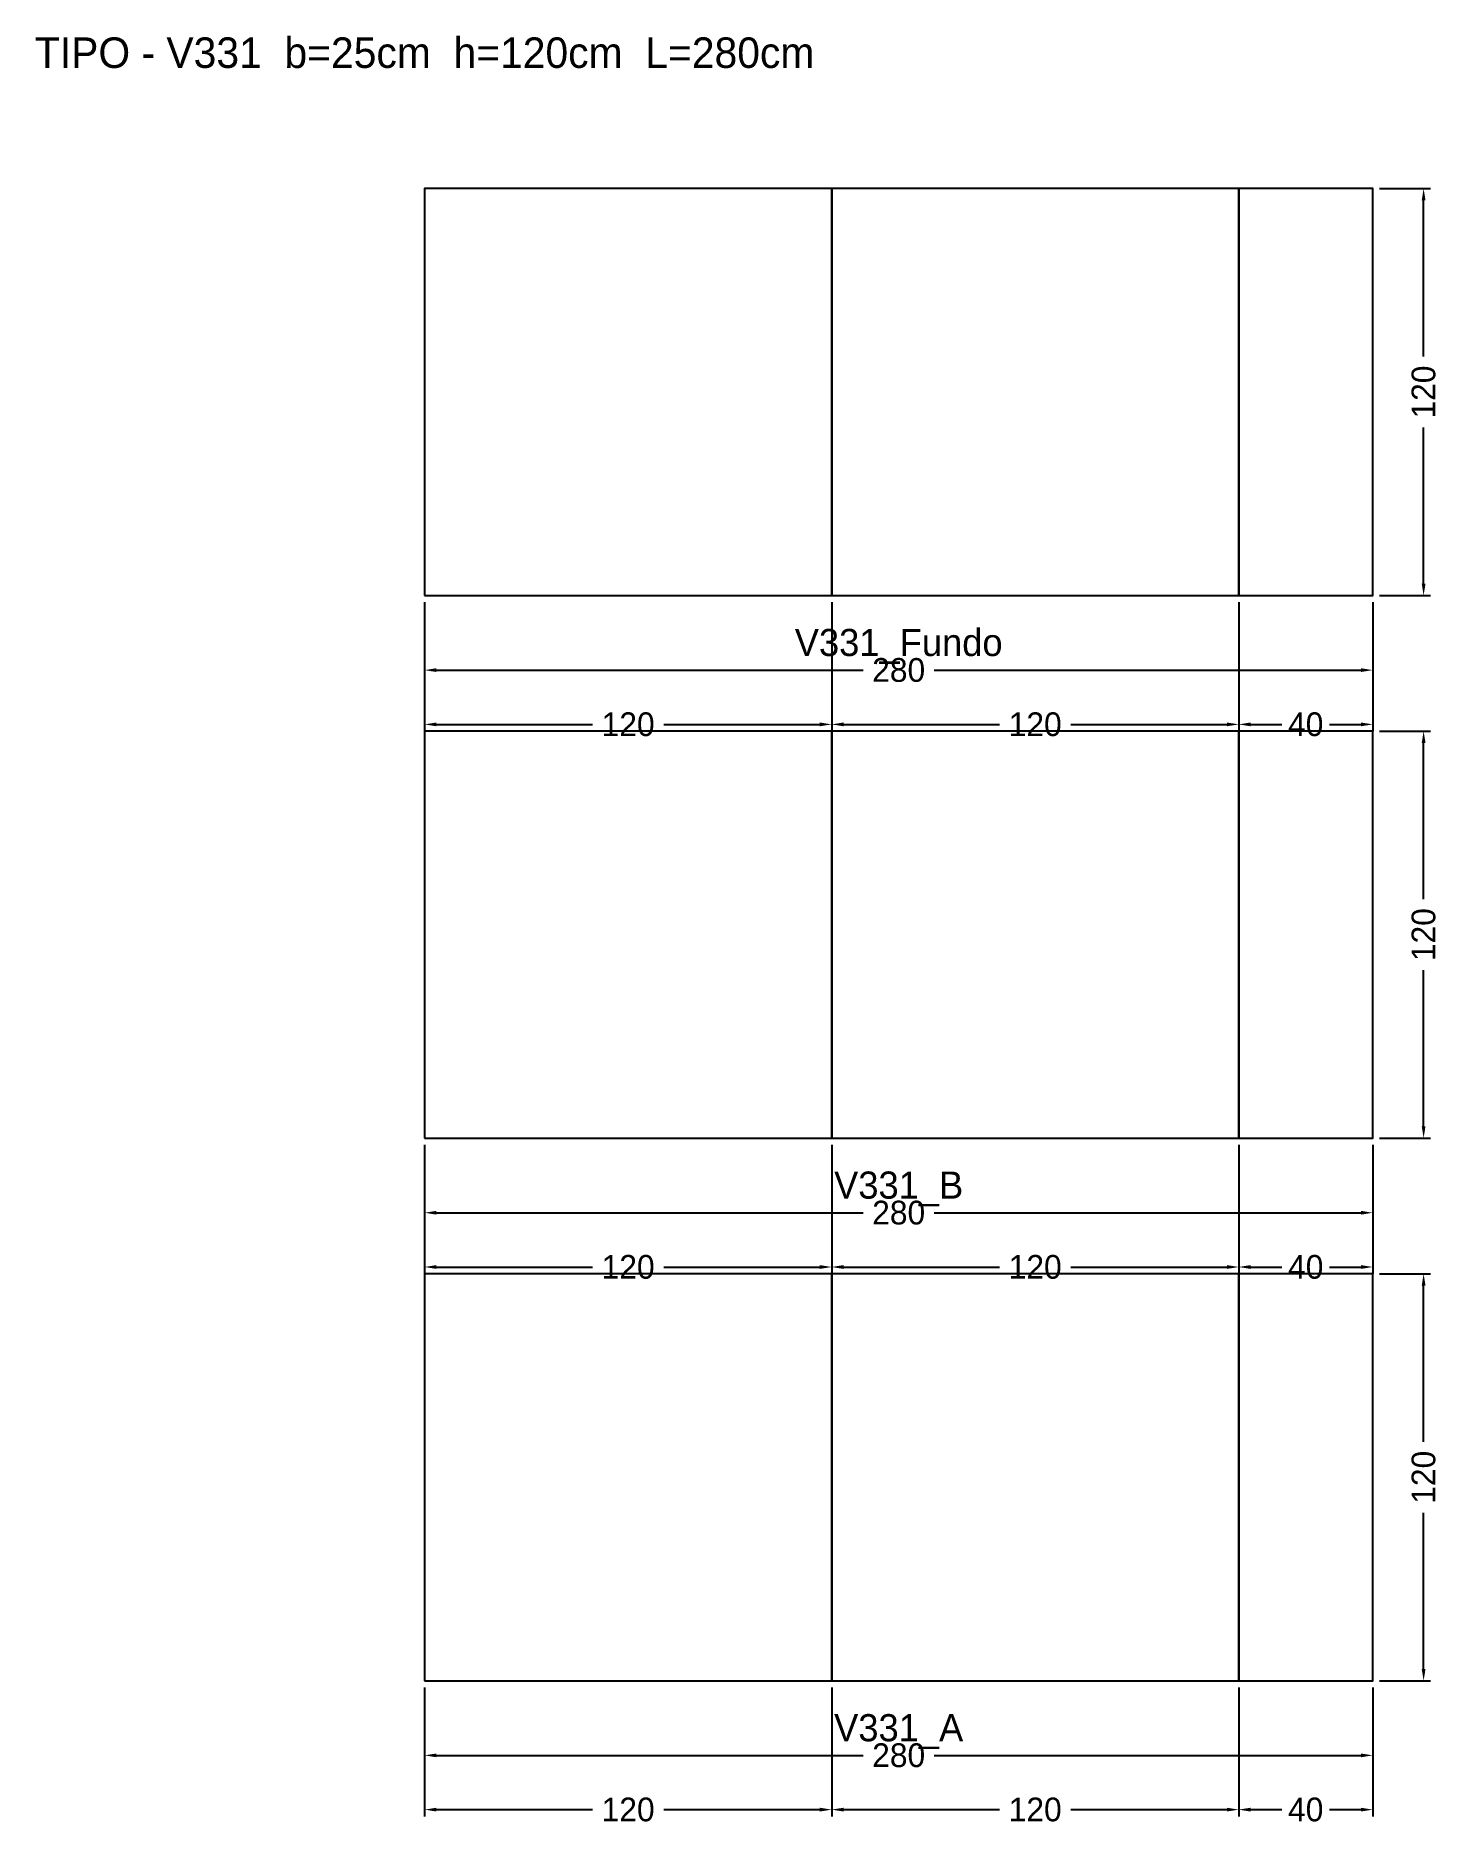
# Model space of a CAD drawing. Header units: metres. Extents: x -115 to 299, y -43 to 485.
import ezdxf

# ---------------------------------------------------------------- set-up
doc = ezdxf.new("R2010")
doc.units = ezdxf.units.M
for name, color, linetype in [('COTA', 3, 'Continuous'), ('NOMENCLATURA', 2, 'Continuous'), ('Paineis', 7, 'Continuous'), ('Texto Secao', 2, 'Continuous')]:
    doc.layers.add(name, color=color, linetype=linetype)
doc.dimstyles.new('COTA_VIG', dxfattribs={"dimtxt": 7, "dimasz": 3.5, "dimexe": 2, "dimexo": 2, "dimgap": 1.5, "dimtad": 1, "dimdec": 1, "dimcen": 2.5, "dimclrd": 3, "dimclre": 3, "dimclrt": 3, "dimazin": 3, "dimtfac": 1, "dimtmove": 0, "dimatfit": 3})

# ---------------------------------------------------------------- blocks, each defined once
blk = doc.blocks.new('_CLOSEDFILLED')
at = {"color": 0, "linetype": 'BYBLOCK'}
blk.add_solid([(-1, 0.16), (0, 0), (-1, -0.16)], dxfattribs=at)
blk = doc.blocks.new('*D1')
at = {"color": 3}
for p, q in [((0, -2), (0, -24)), ((279.5, -2), (279.5, -24)), ((3.5, -22), (129.25, -22)), ((150.25, -22), (276, -22))]:
    blk.add_line(p, q, dxfattribs=at)
at = {"layer": 'Defpoints'}
for p in [(0, 0), (279.5, 0), (0, -22)]:
    blk.add_point(p, dxfattribs=at)
at = {"layer": 'COTA', "color": 3, "xscale": 3.5, "yscale": 3.5, "rotation": 180}
blk.add_blockref('_CLOSEDFILLED', (0, -22), dxfattribs=at)
at = {"layer": 'COTA', "color": 3, "xscale": 3.5, "yscale": 3.5}
blk.add_blockref('_CLOSEDFILLED', (279.5, -22), dxfattribs=at)
at = {"layer": 'COTA', "color": 3, "insert": (139.75, -22), "char_height": 7, "attachment_point": 5}
blk.add_mtext('280', dxfattribs=at)
blk = doc.blocks.new('*D2')
at = {"color": 3}
for p, q in [((0, -2), (0, -40)), ((120, -2), (120, -40)), ((3.5, -38), (49.5, -38)), ((70.5, -38), (116.5, -38))]:
    blk.add_line(p, q, dxfattribs=at)
at = {"layer": 'Defpoints'}
for p in [(0, 0), (120, 0), (0, -38)]:
    blk.add_point(p, dxfattribs=at)
at = {"layer": 'COTA', "color": 3, "xscale": 3.5, "yscale": 3.5, "rotation": 180}
blk.add_blockref('_CLOSEDFILLED', (0, -38), dxfattribs=at)
at = {"layer": 'COTA', "color": 3, "xscale": 3.5, "yscale": 3.5}
blk.add_blockref('_CLOSEDFILLED', (120, -38), dxfattribs=at)
at = {"layer": 'COTA', "color": 3, "insert": (60, -38), "char_height": 7, "attachment_point": 5}
blk.add_mtext('120', dxfattribs=at)
blk = doc.blocks.new('*D3')
at = {"color": 3}
for p, q in [((120, -2), (120, -40)), ((240, -2), (240, -40)), ((123.5, -38), (169.5, -38)), ((190.5, -38), (236.5, -38))]:
    blk.add_line(p, q, dxfattribs=at)
at = {"layer": 'Defpoints'}
for p in [(120, 0), (240, 0), (120, -38)]:
    blk.add_point(p, dxfattribs=at)
at = {"layer": 'COTA', "color": 3, "xscale": 3.5, "yscale": 3.5, "rotation": 180}
blk.add_blockref('_CLOSEDFILLED', (120, -38), dxfattribs=at)
at = {"layer": 'COTA', "color": 3, "xscale": 3.5, "yscale": 3.5}
blk.add_blockref('_CLOSEDFILLED', (240, -38), dxfattribs=at)
at = {"layer": 'COTA', "color": 3, "insert": (180, -38), "char_height": 7, "attachment_point": 5}
blk.add_mtext('120', dxfattribs=at)
blk = doc.blocks.new('*D4')
at = {"color": 3}
for p, q in [((240, -2), (240, -40)), ((279.5, -2), (279.5, -40)), ((243.5, -38), (252.75, -38)), ((266.75, -38), (276, -38))]:
    blk.add_line(p, q, dxfattribs=at)
at = {"layer": 'Defpoints'}
for p in [(240, 0), (279.5, 0), (240, -38)]:
    blk.add_point(p, dxfattribs=at)
at = {"layer": 'COTA', "color": 3, "xscale": 3.5, "yscale": 3.5, "rotation": 180}
blk.add_blockref('_CLOSEDFILLED', (240, -38), dxfattribs=at)
at = {"layer": 'COTA', "color": 3, "xscale": 3.5, "yscale": 3.5}
blk.add_blockref('_CLOSEDFILLED', (279.5, -38), dxfattribs=at)
at = {"layer": 'COTA', "color": 3, "insert": (259.75, -38), "char_height": 7, "attachment_point": 5}
blk.add_mtext('40', dxfattribs=at)
blk = doc.blocks.new('*D5')
at = {"color": 3}
for p, q in [((281.5, 120), (296.5, 120)), ((294.5, 70.5), (294.5, 116.5)), ((294.5, 3.5), (294.5, 49.5)), ((281.5, 0), (296.5, 0))]:
    blk.add_line(p, q, dxfattribs=at)
at = {"layer": 'Defpoints'}
for p in [(279.5, 120), (279.5, 0), (294.5, 0)]:
    blk.add_point(p, dxfattribs=at)
at = {"layer": 'COTA', "color": 3, "xscale": 3.5, "yscale": 3.5}
for p, rotation in [((294.5, 120), 90), ((294.5, 0), 270)]:
    blk.add_blockref('_CLOSEDFILLED', p, dxfattribs=dict(at, rotation=rotation))
at = {"layer": 'COTA', "color": 3, "insert": (294.5, 60), "char_height": 7, "attachment_point": 5, "rotation": 90}
blk.add_mtext('120', dxfattribs=at)
blk = doc.blocks.new('*D6')
at = {"color": 3}
for p, q in [((0, 158), (0, 136)), ((279.5, 158), (279.5, 136)), ((3.5, 138), (129.25, 138)), ((150.25, 138), (276, 138))]:
    blk.add_line(p, q, dxfattribs=at)
at = {"layer": 'Defpoints'}
for p in [(0, 160), (279.5, 160), (0, 138)]:
    blk.add_point(p, dxfattribs=at)
at = {"layer": 'COTA', "color": 3, "xscale": 3.5, "yscale": 3.5, "rotation": 180}
blk.add_blockref('_CLOSEDFILLED', (0, 138), dxfattribs=at)
at = {"layer": 'COTA', "color": 3, "xscale": 3.5, "yscale": 3.5}
blk.add_blockref('_CLOSEDFILLED', (279.5, 138), dxfattribs=at)
at = {"layer": 'COTA', "color": 3, "insert": (139.75, 138), "char_height": 7, "attachment_point": 5}
blk.add_mtext('280', dxfattribs=at)
blk = doc.blocks.new('*D7')
at = {"color": 3}
for p, q in [((0, 158), (0, 120)), ((120, 158), (120, 120)), ((3.5, 122), (49.5, 122)), ((70.5, 122), (116.5, 122))]:
    blk.add_line(p, q, dxfattribs=at)
at = {"layer": 'Defpoints'}
for p in [(0, 160), (120, 160), (0, 122)]:
    blk.add_point(p, dxfattribs=at)
at = {"layer": 'COTA', "color": 3, "xscale": 3.5, "yscale": 3.5, "rotation": 180}
blk.add_blockref('_CLOSEDFILLED', (0, 122), dxfattribs=at)
at = {"layer": 'COTA', "color": 3, "xscale": 3.5, "yscale": 3.5}
blk.add_blockref('_CLOSEDFILLED', (120, 122), dxfattribs=at)
at = {"layer": 'COTA', "color": 3, "insert": (60, 122), "char_height": 7, "attachment_point": 5}
blk.add_mtext('120', dxfattribs=at)
blk = doc.blocks.new('*D8')
at = {"color": 3}
for p, q in [((120, 158), (120, 120)), ((240, 158), (240, 120)), ((123.5, 122), (169.5, 122)), ((190.5, 122), (236.5, 122))]:
    blk.add_line(p, q, dxfattribs=at)
at = {"layer": 'Defpoints'}
for p in [(120, 160), (240, 160), (120, 122)]:
    blk.add_point(p, dxfattribs=at)
at = {"layer": 'COTA', "color": 3, "xscale": 3.5, "yscale": 3.5, "rotation": 180}
blk.add_blockref('_CLOSEDFILLED', (120, 122), dxfattribs=at)
at = {"layer": 'COTA', "color": 3, "xscale": 3.5, "yscale": 3.5}
blk.add_blockref('_CLOSEDFILLED', (240, 122), dxfattribs=at)
at = {"layer": 'COTA', "color": 3, "insert": (180, 122), "char_height": 7, "attachment_point": 5}
blk.add_mtext('120', dxfattribs=at)
blk = doc.blocks.new('*D9')
at = {"color": 3}
for p, q in [((240, 158), (240, 120)), ((279.5, 158), (279.5, 120)), ((243.5, 122), (252.75, 122)), ((266.75, 122), (276, 122))]:
    blk.add_line(p, q, dxfattribs=at)
at = {"layer": 'Defpoints'}
for p in [(240, 160), (279.5, 160), (240, 122)]:
    blk.add_point(p, dxfattribs=at)
at = {"layer": 'COTA', "color": 3, "xscale": 3.5, "yscale": 3.5, "rotation": 180}
blk.add_blockref('_CLOSEDFILLED', (240, 122), dxfattribs=at)
at = {"layer": 'COTA', "color": 3, "xscale": 3.5, "yscale": 3.5}
blk.add_blockref('_CLOSEDFILLED', (279.5, 122), dxfattribs=at)
at = {"layer": 'COTA', "color": 3, "insert": (259.75, 122), "char_height": 7, "attachment_point": 5}
blk.add_mtext('40', dxfattribs=at)
blk = doc.blocks.new('*D10')
at = {"color": 3}
for p, q in [((281.5, 280), (296.5, 280)), ((294.5, 230.5), (294.5, 276.5)), ((294.5, 163.5), (294.5, 209.5)), ((281.5, 160), (296.5, 160))]:
    blk.add_line(p, q, dxfattribs=at)
at = {"layer": 'Defpoints'}
for p in [(279.5, 280), (279.5, 160), (294.5, 160)]:
    blk.add_point(p, dxfattribs=at)
at = {"layer": 'COTA', "color": 3, "xscale": 3.5, "yscale": 3.5}
for p, rotation in [((294.5, 280), 90), ((294.5, 160), 270)]:
    blk.add_blockref('_CLOSEDFILLED', p, dxfattribs=dict(at, rotation=rotation))
at = {"layer": 'COTA', "color": 3, "insert": (294.5, 220), "char_height": 7, "attachment_point": 5, "rotation": 90}
blk.add_mtext('120', dxfattribs=at)
blk = doc.blocks.new('*D11')
at = {"color": 3}
for p, q in [((0, 318), (0, 296)), ((279.5, 318), (279.5, 296)), ((3.5, 298), (129.25, 298)), ((150.25, 298), (276, 298))]:
    blk.add_line(p, q, dxfattribs=at)
at = {"layer": 'Defpoints'}
for p in [(0, 320), (279.5, 320), (0, 298)]:
    blk.add_point(p, dxfattribs=at)
at = {"layer": 'COTA', "color": 3, "xscale": 3.5, "yscale": 3.5, "rotation": 180}
blk.add_blockref('_CLOSEDFILLED', (0, 298), dxfattribs=at)
at = {"layer": 'COTA', "color": 3, "xscale": 3.5, "yscale": 3.5}
blk.add_blockref('_CLOSEDFILLED', (279.5, 298), dxfattribs=at)
at = {"layer": 'COTA', "color": 3, "insert": (139.75, 298), "char_height": 7, "attachment_point": 5}
blk.add_mtext('280', dxfattribs=at)
blk = doc.blocks.new('*D12')
at = {"color": 3}
for p, q in [((0, 318), (0, 280)), ((120, 318), (120, 280)), ((3.5, 282), (49.5, 282)), ((70.5, 282), (116.5, 282))]:
    blk.add_line(p, q, dxfattribs=at)
at = {"layer": 'Defpoints'}
for p in [(0, 320), (120, 320), (0, 282)]:
    blk.add_point(p, dxfattribs=at)
at = {"layer": 'COTA', "color": 3, "xscale": 3.5, "yscale": 3.5, "rotation": 180}
blk.add_blockref('_CLOSEDFILLED', (0, 282), dxfattribs=at)
at = {"layer": 'COTA', "color": 3, "xscale": 3.5, "yscale": 3.5}
blk.add_blockref('_CLOSEDFILLED', (120, 282), dxfattribs=at)
at = {"layer": 'COTA', "color": 3, "insert": (60, 282), "char_height": 7, "attachment_point": 5}
blk.add_mtext('120', dxfattribs=at)
blk = doc.blocks.new('*D13')
at = {"color": 3}
for p, q in [((120, 318), (120, 280)), ((240, 318), (240, 280)), ((123.5, 282), (169.5, 282)), ((190.5, 282), (236.5, 282))]:
    blk.add_line(p, q, dxfattribs=at)
at = {"layer": 'Defpoints'}
for p in [(120, 320), (240, 320), (120, 282)]:
    blk.add_point(p, dxfattribs=at)
at = {"layer": 'COTA', "color": 3, "xscale": 3.5, "yscale": 3.5, "rotation": 180}
blk.add_blockref('_CLOSEDFILLED', (120, 282), dxfattribs=at)
at = {"layer": 'COTA', "color": 3, "xscale": 3.5, "yscale": 3.5}
blk.add_blockref('_CLOSEDFILLED', (240, 282), dxfattribs=at)
at = {"layer": 'COTA', "color": 3, "insert": (180, 282), "char_height": 7, "attachment_point": 5}
blk.add_mtext('120', dxfattribs=at)
blk = doc.blocks.new('*D14')
at = {"color": 3}
for p, q in [((240, 318), (240, 280)), ((279.5, 318), (279.5, 280)), ((243.5, 282), (252.75, 282)), ((266.75, 282), (276, 282))]:
    blk.add_line(p, q, dxfattribs=at)
at = {"layer": 'Defpoints'}
for p in [(240, 320), (279.5, 320), (240, 282)]:
    blk.add_point(p, dxfattribs=at)
at = {"layer": 'COTA', "color": 3, "xscale": 3.5, "yscale": 3.5, "rotation": 180}
blk.add_blockref('_CLOSEDFILLED', (240, 282), dxfattribs=at)
at = {"layer": 'COTA', "color": 3, "xscale": 3.5, "yscale": 3.5}
blk.add_blockref('_CLOSEDFILLED', (279.5, 282), dxfattribs=at)
at = {"layer": 'COTA', "color": 3, "insert": (259.75, 282), "char_height": 7, "attachment_point": 5}
blk.add_mtext('40', dxfattribs=at)
blk = doc.blocks.new('*D15')
at = {"color": 3}
for p, q in [((281.5, 440), (296.5, 440)), ((294.5, 390.5), (294.5, 436.5)), ((294.5, 323.5), (294.5, 369.5)), ((281.5, 320), (296.5, 320))]:
    blk.add_line(p, q, dxfattribs=at)
at = {"layer": 'Defpoints'}
for p in [(279.5, 440), (279.5, 320), (294.5, 320)]:
    blk.add_point(p, dxfattribs=at)
at = {"layer": 'COTA', "color": 3, "xscale": 3.5, "yscale": 3.5}
for p, rotation in [((294.5, 440), 90), ((294.5, 320), 270)]:
    blk.add_blockref('_CLOSEDFILLED', p, dxfattribs=dict(at, rotation=rotation))
at = {"layer": 'COTA', "color": 3, "insert": (294.5, 380), "char_height": 7, "attachment_point": 5, "rotation": 90}
blk.add_mtext('120', dxfattribs=at)

msp = doc.modelspace()

# ---------------------------------------------------------------- linework, layer by layer
at = {"layer": 'Paineis'}
for points in [[(0, 320), (120, 320), (120, 440), (0, 440)], [(120, 320), (240, 320), (240, 440), (120, 440)], [(240, 320), (279.5, 320), (279.5, 440), (240, 440)], [(0, 160), (120, 160), (120, 280), (0, 280)], [(120, 160), (240, 160), (240, 280), (120, 280)], [(240, 160), (279.5, 160), (279.5, 280), (240, 280)], [(0, 0), (120, 0), (120, 120), (0, 120)], [(120, 0), (240, 0), (240, 120), (120, 120)], [(240, 0), (279.5, 0), (279.5, 120), (240, 120)]]:
    msp.add_lwpolyline(points, close=True, dxfattribs=at)

# ---------------------------------------------------------------- texts
at = {"layer": 'NOMENCLATURA', "insert": (0, 480), "char_height": 9, "width": 299.5, "attachment_point": 5}
msp.add_mtext('TIPO - V331  b=25cm  h=120cm  L=280cm', dxfattribs=at)
at = {"layer": 'Texto Secao', "char_height": 8, "width": 299.5, "attachment_point": 5}
for s, insert in [('V331_Fundo', (139.75, 305)), ('V331_B', (139.75, 145)), ('V331_A', (139.75, -15))]:
    msp.add_mtext(s, dxfattribs=dict(at, insert=insert))

# ---------------------------------------------------------------- dimensions: what is measured, and where the dimension line sits
at = {"layer": 'COTA'}
for base, p1, p2, picture, middle in [((294.5, 320), (279.5, 320), (279.5, 440), '*D15', (294.5, 380)), ((294.5, 160), (279.5, 160), (279.5, 280), '*D10', (294.5, 220)), ((294.5, 0), (279.5, 0), (279.5, 120), '*D5', (294.5, 60))]:
    dim = msp.add_linear_dim(base=base, p1=p1, p2=p2, angle=90, dimstyle='COTA_VIG', dxfattribs=at)
    dim.commit()
    dim.dimension.update_dxf_attribs({"geometry": picture, "text_midpoint": middle})
for base, p1, p2, picture, middle in [((0, 298), (0, 320), (279.5, 320), '*D11', (139.75, 298)), ((0, 282), (0, 320), (120, 320), '*D12', (60, 282)), ((120, 282), (120, 320), (240, 320), '*D13', (180, 282)), ((240, 282), (240, 320), (279.5, 320), '*D14', (259.75, 282)), ((0, 138), (0, 160), (279.5, 160), '*D6', (139.75, 138)), ((0, 122), (0, 160), (120, 160), '*D7', (60, 122)), ((120, 122), (120, 160), (240, 160), '*D8', (180, 122)), ((240, 122), (240, 160), (279.5, 160), '*D9', (259.75, 122)), ((0, -22), (0, 0), (279.5, 0), '*D1', (139.75, -22)), ((0, -38), (0, 0), (120, 0), '*D2', (60, -38)), ((120, -38), (120, 0), (240, 0), '*D3', (180, -38)), ((240, -38), (240, 0), (279.5, 0), '*D4', (259.75, -38))]:
    dim = msp.add_linear_dim(base=base, p1=p1, p2=p2, dimstyle='COTA_VIG', dxfattribs=at)
    dim.commit()
    dim.dimension.update_dxf_attribs({"geometry": picture, "text_midpoint": middle})

doc.saveas('drawing.dxf')
